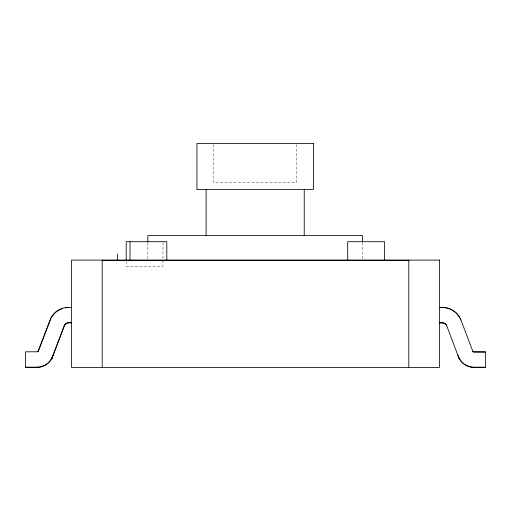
<?xml version="1.0" encoding="UTF-8"?>
<svg xmlns="http://www.w3.org/2000/svg" width="511" height="511" viewBox="0 0 511 511"><rect width="100%" height="100%" fill="white"/><g stroke="black" fill="none" stroke-linecap="round" stroke-linejoin="round"><path stroke-width="0.38" stroke-dasharray="2.56 1.92" d="M362.484 242.757L362.484 259.518M296.814 144.383L296.814 182.465L213.541 182.465L213.541 144.383M162.977 242.476L162.977 259.537M162.977 260.316L162.977 266.231L126.185 266.231L126.185 260.316M147.864 242.757L147.864 259.518"/><path stroke-width="0.77" d="M53.08 355.183L51.707 358.741A16.729 16.729 0 0 1 37.047 367.409L25.55 367.409L25.55 351.817L37.194 351.785A1.373 1.373 0 0 0 38.178 351.204L38.255 351.083M38.204 351.178L50.768 318.289A19.788 19.788 0 0 1 66.487 307.437L71.54 307.36M37.871 351.785A1.373 1.373 0 0 0 38.178 351.466L38.229 351.389M38.747 350.016L50.768 318.551A19.788 19.788 0 0 1 62.585 308.497M51.739 358.722L64.322 325.552A4.439 4.439 0 0 1 68.474 322.69L71.54 322.69M51.739 358.984L64.322 325.82A4.439 4.439 0 0 1 68.474 322.952L71.54 322.952M52.48 356.87L51.707 358.479A16.729 16.729 0 0 1 37.047 367.147L25.55 367.147M68.091 307.622L66.487 307.705A19.788 19.788 0 0 0 65.165 307.877M117.498 253.967L117.53 260.316M102.2 260.316L408.8 260.316M439.46 307.424L444.513 307.507A19.788 19.788 0 0 1 460.232 318.353L460.877 320.02M439.46 307.622L444.513 307.705A19.788 19.788 0 0 1 445.835 307.877M439.46 322.754L442.526 322.754A4.439 4.439 0 0 1 446.678 325.622L459.261 358.984M439.46 322.952L442.526 322.952A4.439 4.439 0 0 1 446.678 325.82M485.45 352.079L473.806 352.047A1.373 1.373 0 0 1 473.384 351.932M485.45 367.211L473.953 367.211A16.729 16.729 0 0 1 459.293 358.543L458.52 356.933M472.745 351.146L472.822 351.274A1.373 1.373 0 0 0 473.806 351.849L485.45 351.881L485.45 367.409L473.953 367.409A16.729 16.729 0 0 1 459.293 358.741L457.92 355.254M472.745 351.344L472.822 351.466A1.373 1.373 0 0 0 473.129 351.785M460.877 319.822L472.796 351.249M408.8 260.099L408.8 367.409M384.489 260.316L384.489 241.703L347.697 241.703L347.697 260.316M362.484 241.959L362.484 235.571L147.864 235.571L147.864 241.959M304.23 189.581L304.23 235.571M206.118 189.581L206.118 235.571M166.81 260.316L166.81 241.703L126.185 241.703L126.185 260.316M130.018 241.703L130.018 260.316M102.2 260.099L102.2 367.409M446.486 308.005A19.788 19.788 0 0 1 447.777 308.312M448.415 308.497A19.788 19.788 0 0 1 460.232 318.551M313.428 143.591L196.92 143.591L196.92 189.581L313.428 189.581L313.428 143.591M439.46 260.099L71.54 260.099L71.54 367.409L439.46 367.409L439.46 260.099"/></g></svg>
